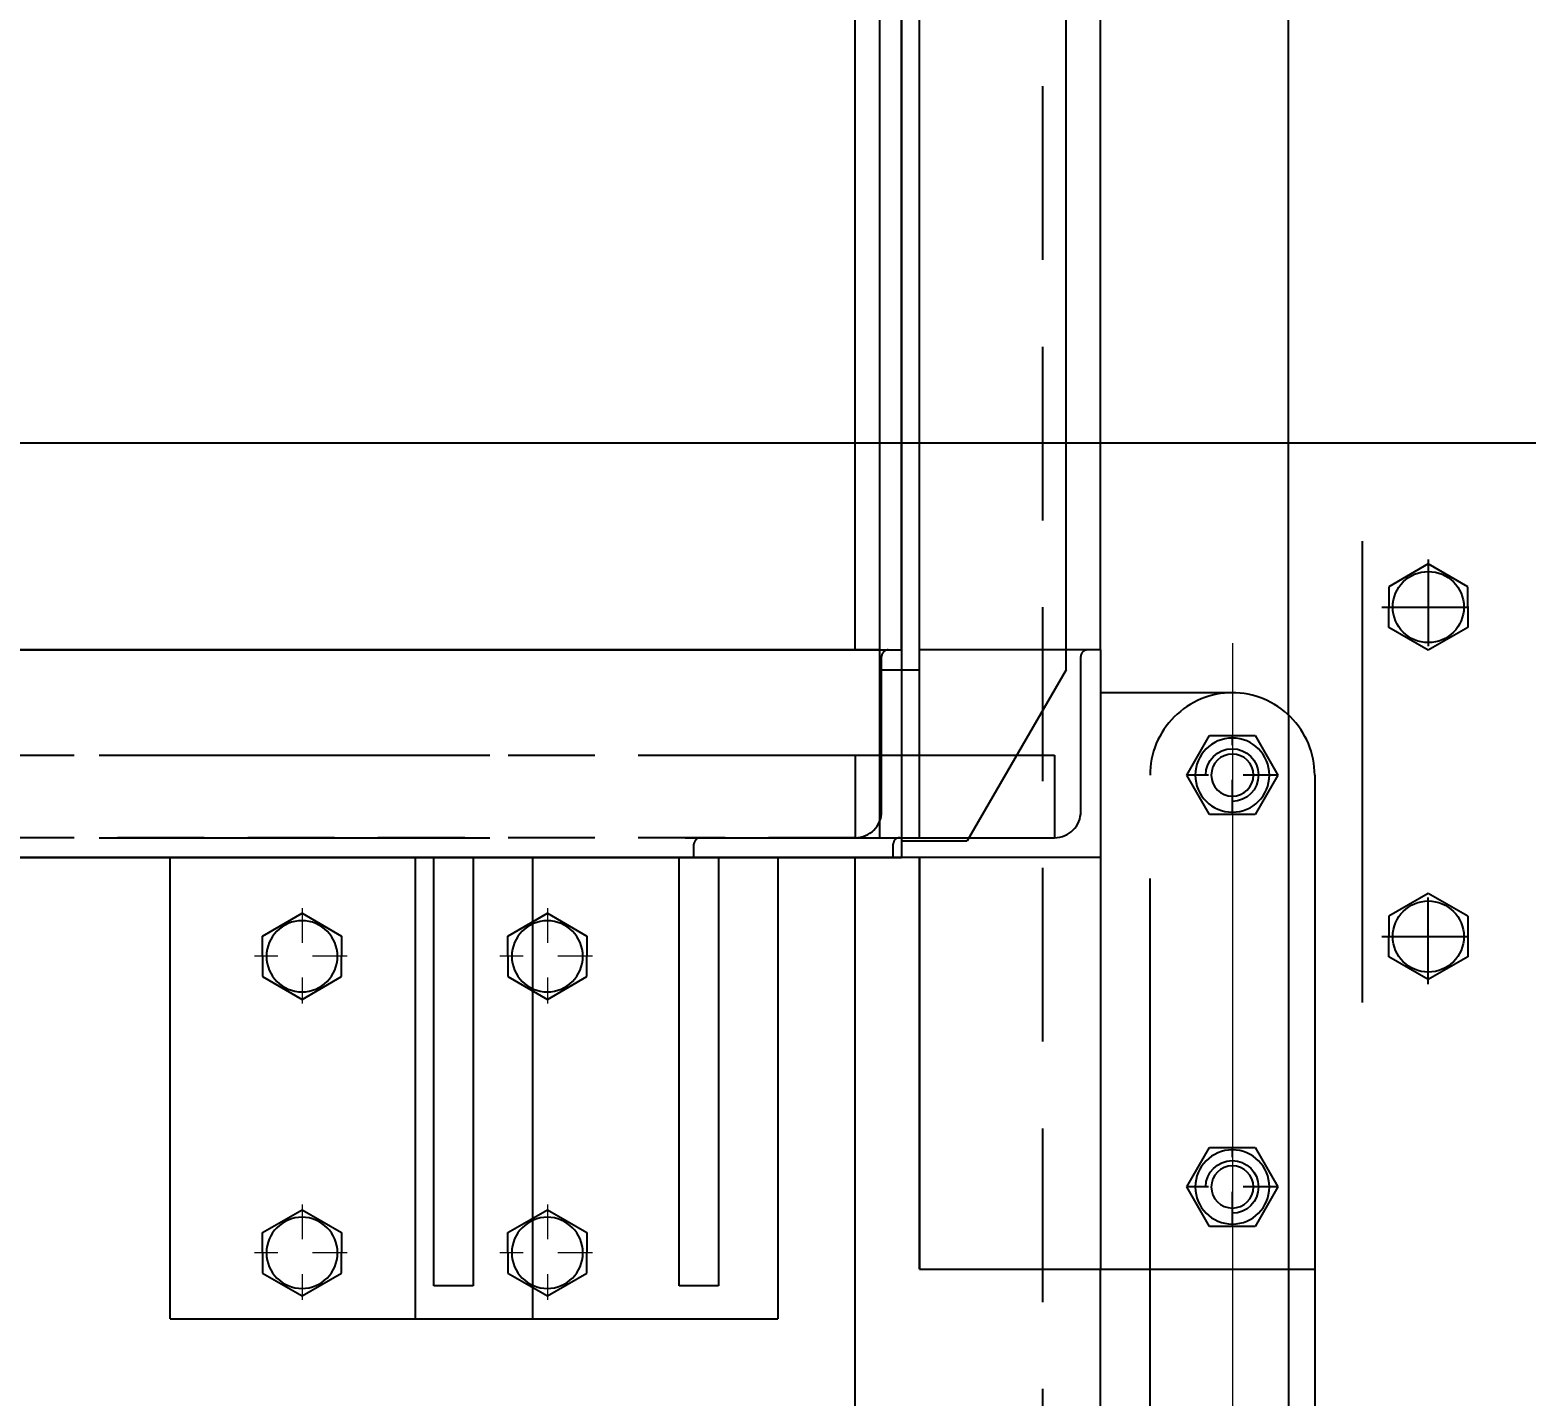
# Model space of a CAD drawing. Header units: millimetres. Extents: x -4 to 3776, y -4 to 4079.
# Drawn here: x 462.744 to 467.053, y 529.499 to 533.432 of the extents above; entities that cross this region are included whole.
import ezdxf
from ezdxf import colors
from ezdxf.entities.mleader import LeaderData, LeaderLine
from ezdxf.math import Vec2, Vec3

# ---------------------------------------------------------------- set-up
doc = ezdxf.new("R2010")
doc.units = ezdxf.units.MM
doc.linetypes.add('CENTER', pattern=[2, 1.25, -0.25, 0.25, -0.25])
doc.linetypes.add('DASHED', pattern=[0.75, 0.5, -0.25])
for name, color, linetype in [('1轮廓实线层', 7, 'Continuous'), ('2细线层', 4, 'Continuous'), ('4虚线层', 6, 'DASHED'), ('BK_kedu', 255, 'Continuous')]:
    doc.layers.add(name, color=color, linetype=linetype)
doc.layers.add('3中心线层', color=2, linetype='CENTER', lineweight=13)
doc.layers.add('Sheet$GRID', color=254, linetype='Continuous', true_color=0xbebebe)
doc.styles.get("Standard").update_dxf_attribs({"font": 'arial.ttf'})

# ---------------------------------------------------------------- blocks, each defined once
blk = doc.blocks.new('*U221')
at = {"lineweight": 25}
for p, q in [((-6.93, 12), (-13.86, 0)), ((6.93, 12), (-6.93, 12)), ((13.86, 0), (6.93, 12)), ((-13.86, 0), (-6.93, -12)), ((6.93, -12), (13.86, 0)), ((-6.93, -12), (6.93, -12))]:
    blk.add_line(p, q, dxfattribs=at)
for radius in [11.25, 6.4]:
    blk.add_circle((0, 0), radius, dxfattribs=at)
at = {"layer": '2细线层', "lineweight": 25}
blk.add_arc((0.07, 0), 8, 360, 269.5108, dxfattribs=at)
at = {"layer": '3中心线层', "lineweight": 25}
for p, q in [((0, -12), (0, 12)), ((-13.86, 0), (13.86, 0))]:
    blk.add_line(p, q, dxfattribs=at)
blk = doc.blocks.new('*U222')
at = {"layer": '1轮廓实线层'}
for p, q in [((0, 13.09), (-12, 6.16)), ((12, 6.16), (0, 13.09)), ((-12, 6.16), (-12, 0)), ((12, 0), (12, 6.16)), ((-12, -6.16), (-12, 0)), ((12, 0), (12, -6.16)), ((0, -13.09), (-12, -6.16)), ((12, -6.16), (0, -13.09))]:
    blk.add_line(p, q, dxfattribs=at)
blk.add_circle((0, 0), 10.8, dxfattribs=at)
at = {"layer": '3中心线层'}
for p, q in [((0, 14.66), (0, -14.29)), ((-13.73, 0), (14.46, 0))]:
    blk.add_line(p, q, dxfattribs=at)
blk = doc.blocks.new('fds')
at = {"color": 3}
for p, q in [((-1185.90603, -188.1075), (-1185.90603, -185.73064)), ((-1185.88074, -188.1075), (-1185.88074, -185.73064)), ((-1185.64474, -188.02892), (-1185.64474, -186.81793)), ((-1185.76485, -187.98739), (-1185.76485, -187.12136)), ((-1185.76485, -188.05693), (-1185.76485, -188.12014)), ((-1185.97135, -188.12014), (-1185.97135, -188.41514)), ((-1185.76485, -188.57107), (-1185.76485, -188.38354)), ((-1185.73324, -191.27875), (-1185.73324, -188.38354))]:
    blk.add_line(p, q, dxfattribs=at)
at = {"color": 3, "lineweight": 25}
for p, q in [((-1185.90603, -188.00012), (-1185.88074, -188.00012)), ((-1185.62788, -188.06761), (-1185.62788, -191.27875)), ((-1185.90603, -188.1075), (-1185.88074, -188.1075)), ((-1185.88074, -188.38354), (-1185.62788, -188.38354))]:
    blk.add_line(p, q, dxfattribs=at)
at = {"color": 3, "ltscale": 0.5}
for p, q in [((-1186.20313, -188.41514), (-1186.20313, -188.12014)), ((-1185.88074, -188.12014), (-1186.04931, -188.12014)), ((-1186.03456, -188.39407), (-1186.03456, -188.12014)), ((-1186.00928, -188.12014), (-1186.00928, -188.39407)), ((-1185.88074, -188.38354), (-1185.88074, -188.12014)), ((-1185.88074, -188.12014), (-1185.88074, -188.38354)), ((-1186.00928, -188.39407), (-1186.03456, -188.39407))]:
    blk.add_line(p, q, dxfattribs=at)
at = {"color": 3, "linetype": 'Continuous'}
blk.add_line((-1186.20313, -188.41514), (-1185.97135, -188.41514), dxfattribs=at)
at = {"color": 3, "ltscale": 0.5}
blk.add_arc((-1185.68071, -188.06761), 0.05282, 0, 90.15612, dxfattribs=at)
at = {"layer": '1轮廓实线层', "color": 3, "lineweight": 25}
for p, q in [((-1185.90603, -187.98739), (-1187.93521, -187.98739)), ((-1185.76485, -187.98739), (-1185.88074, -187.98739)), ((-1185.76485, -187.98739), (-1185.76485, -188.12014)), ((-1185.68056, -188.01479), (-1185.76485, -188.01479)), ((-1185.76485, -188.12014), (-1187.93521, -188.12014))]:
    blk.add_line(p, q, dxfattribs=at)
at = {"layer": '3中心线层', "color": 3, "ltscale": 0.5}
blk.add_line((-1185.68056, -187.98318), (-1185.68056, -191.36432), dxfattribs=at)
at = {"layer": '4虚线层', "color": 3}
for p, q in [((-1185.77749, -188.09064), (-1185.77749, -187.99162)), ((-1185.64474, -188.02892), (-1185.64474, -188.57107)), ((-1185.79435, -188.05482), (-1185.79435, -188.1075)), ((-1185.8976, -188.12014), (-1185.8976, -188.11172)), ((-1185.76485, -188.12014), (-1185.76485, -188.38354))]:
    blk.add_line(p, q, dxfattribs=at)
at = {"layer": '4虚线层', "color": 3, "ltscale": 0.5}
for p, q in [((-1187.90571, -188.05482), (-1185.79435, -188.05482)), ((-1185.73324, -188.38354), (-1185.73324, -188.06761)), ((-1187.90571, -188.1075), (-1185.79435, -188.1075))]:
    blk.add_line(p, q, dxfattribs=at)
at = {"layer": '4虚线层', "color": 3}
for centre, radius, start, end in [((-1185.77328, -187.99161), 0.00421, 90, 180), ((-1185.79435, -188.09064), 0.01686, 270, 0), ((-1185.89338, -188.11172), 0.00421, 90, 180)]:
    blk.add_arc(centre, radius, start, end, dxfattribs=at)
at = {"layer": '4虚线层', "color": 3, "ltscale": 0.5}
blk.add_arc((-1185.68042, -188.06761), 0.05282, 89.84388, 180, dxfattribs=at)
at = {"color": 3, "lineweight": 25, "xscale": -0.002107142857, "yscale": 0.002107142857, "zscale": 0.002107142857}
for p in [(-1185.68056, -188.06747), (-1185.68056, -188.33086)]:
    blk.add_blockref('*U221', p, dxfattribs=at)
at = {"color": 3, "xscale": -0.002107142857, "yscale": 0.002107142857, "zscale": 0.002107142857}
for p in [(-1186.11885, -188.18336), (-1186.11885, -188.373)]:
    blk.add_blockref('*U222', p, dxfattribs=at)

msp = doc.modelspace()

# ---------------------------------------------------------------- linework, layer by layer
at = {"color": 3}
for p, q in [((465.728, 531.59), (465.728, 541.569)), ((465.1209, 531.6472), (465.1209, 535.5932)), ((465.2537, 531.6472), (465.2537, 535.5932)), ((465.2537, 534.7253), (465.2537, 531.3342)), ((466.5818, 530.6323), (466.5818, 531.9603)), ((465.2537, 531.6472), (465.2537, 531.0496)), ((465.728, 531.59), (465.4434, 531.0971)), ((465.2537, 531.0971), (465.4434, 531.0971)), ((464.1913, 531.0496), (464.1913, 529.7217)), ((465.1209, 529.0198), (465.1209, 531.0496))]:
    msp.add_line(p, q, dxfattribs=at)
at = {"color": 3, "lineweight": 25}
msp.add_line((465.2537, 531.7611), (465.2537, 531.0496), dxfattribs=at)
at = {"color": 3, "ltscale": 0.5}
for p, q in [((463.1479, 529.7217), (463.1479, 531.0496)), ((463.9068, 529.8165), (463.9068, 531.0496)), ((464.0206, 531.0496), (464.0206, 529.8165)), ((464.0206, 529.8165), (463.9068, 529.8165))]:
    msp.add_line(p, q, dxfattribs=at)
at = {"color": 3, "linetype": 'Continuous'}
msp.add_line((463.1479, 529.7217), (464.1913, 529.7217), dxfattribs=at)
at = {"layer": '1轮廓实线层', "color": 3, "lineweight": 25}
for p, q in [((466.7715, 531.8947), (466.6577, 531.829)), ((466.8853, 531.829), (466.7715, 531.8947)), ((466.6577, 531.829), (466.6577, 531.7705)), ((466.8853, 531.7705), (466.8853, 531.829)), ((465.2537, 531.7611), (465.2537, 531.0496)), ((466.6577, 531.7121), (466.6577, 531.7705)), ((466.8853, 531.7705), (466.8853, 531.7121)), ((466.7715, 531.6464), (466.6577, 531.7121)), ((466.8853, 531.7121), (466.7715, 531.6464)), ((456.1192, 531.6472), (465.2537, 531.6472)), ((455.4837, 531.0496), (465.2537, 531.0496)), ((466.7715, 530.9461), (466.6577, 530.8805)), ((466.8853, 530.8805), (466.7715, 530.9461)), ((466.6577, 530.8805), (466.6577, 530.822)), ((466.8853, 530.8805), (466.8853, 530.7635)), ((466.6577, 530.7635), (466.6577, 530.822)), ((466.7715, 530.6979), (466.6577, 530.7635)), ((466.8853, 530.7635), (466.7715, 530.6979))]:
    msp.add_line(p, q, dxfattribs=at)
for centre in [(466.7715, 531.7705), (466.7715, 530.822)]:
    msp.add_circle(centre, 0.1024, dxfattribs=at)
at = {"layer": '3中心线层', "color": 3, "lineweight": 25, "ltscale": 0.2}
for p, q in [((466.7715, 531.9078), (466.7715, 531.6332)), ((466.6378, 531.7705), (466.9052, 531.7705)), ((466.7715, 530.6847), (466.7715, 530.9593)), ((466.6378, 530.822), (466.9052, 530.822))]:
    msp.add_line(p, q, dxfattribs=at)
at = {"layer": '4虚线层', "color": 3}
for p, q in [((465.6616, 529.0198), (465.6616, 540.4477)), ((465.1968, 531.1824), (465.1968, 531.6283)), ((465.1209, 531.3437), (465.1209, 531.1066)), ((464.6561, 531.0496), (464.6561, 531.0876))]:
    msp.add_line(p, q, dxfattribs=at)
at = {"layer": '4虚线层', "color": 3, "ltscale": 0.5}
for p, q in [((465.1209, 531.3437), (455.6165, 531.3437)), ((465.1209, 531.1066), (455.6165, 531.1066))]:
    msp.add_line(p, q, dxfattribs=at)
at = {"layer": '4虚线层', "color": 3}
for centre, radius, start, end in [((465.2158, 531.6283), 0.019, 90, 180), ((465.1209, 531.1824), 0.0759, 270, 0), ((464.6751, 531.0876), 0.019, 90, 180)]:
    msp.add_arc(centre, radius, start, end, dxfattribs=at)
at = {"layer": 'Sheet$GRID'}
msp.add_lwpolyline([(0.0068, 532.2429), (870.3581, 532.2429)], dxfattribs=at)

# ---------------------------------------------------------------- block references
at = {"color": 6, "xscale": 4.501575, "yscale": 4.501575, "zscale": 4.501575}
msp.add_blockref('fds', (5803.637, 1377.8866), dxfattribs=at)
at = {"color": 3, "xscale": -0.009485461606499775, "yscale": 0.009485461606499775, "zscale": 0.009485461606499775}
for p in [(463.5274, 530.7651), (463.5274, 529.9114)]:
    msp.add_blockref('*U222', p, dxfattribs=at)

# ---------------------------------------------------------------- leaders
at = {"layer": 'BK_kedu'}
ml = msp.add_multileader_mtext('Standard', dxfattribs=at)
ml.set_content('', color=256)
ml.set_leader_properties()
ml.build(insert=Vec2(0, 0))
ml.multileader.update_dxf_attribs({"text_right_attachment_type": 6, "dogleg_length": 0.36, "arrow_head_size": 0.18})
ctx = ml.context
ctx.base_point, ctx.char_height, ctx.arrow_head_size, ctx.landing_gap_size, ctx.plane_origin = Vec3(3775.9986, 4079.3284), 0.18, 0.18, 0.09, Vec3(3774.6386, 4079.3284)
ctx.right_attachment = 6
notes = []
notes.append((ctx, [(0, (0, 0, 0), (0, 0), (1, 0), 1, [])]))
ctx.mtext.insert, ctx.mtext.flow_direction = Vec3(3776.0886, 4079.4184), 5
for ctx, leaders in notes:
    for number, flags, end, landing, length, lines in leaders:
        leader = LeaderData()
        leader.index, (leader.has_last_leader_line, leader.has_dogleg_vector, leader.attachment_direction) = number, flags
        leader.last_leader_point, leader.dogleg_vector, leader.dogleg_length = Vec3(end), Vec3(landing), length
        for number, points, colour, breaks in lines:
            line = LeaderLine()
            line.index, line.vertices, line.color, line.breaks = number, Vec3.list(points), colors.encode_raw_color(colour), breaks
            leader.lines.append(line)
        ctx.leaders.append(leader)

doc.saveas('drawing.dxf')
